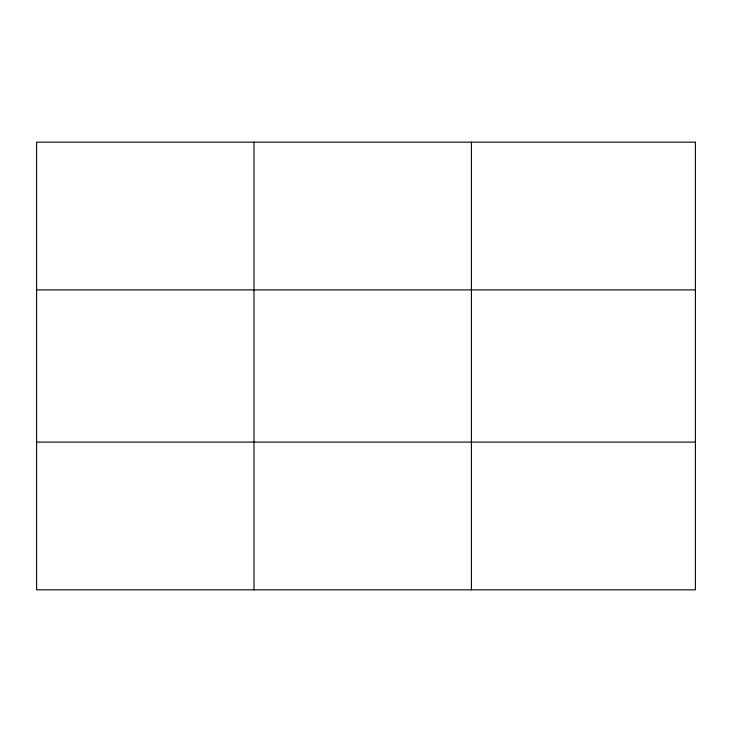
<?xml version="1.0" encoding="UTF-8"?>
<svg xmlns="http://www.w3.org/2000/svg" width="732" height="732" viewBox="0 0 732 732"><rect width="100%" height="100%" fill="white"/><g stroke="black" fill="none" stroke-linecap="round" stroke-linejoin="round"><path stroke-width="1.1" d="M254.004 142.164L254.004 589.836M471.408 142.164L471.408 589.836M36.6 289.899L695.4 289.899M36.6 442.101L695.4 442.101M695.4 142.164L695.4 589.836L36.6 589.836L36.6 142.164L695.4 142.164"/></g></svg>
